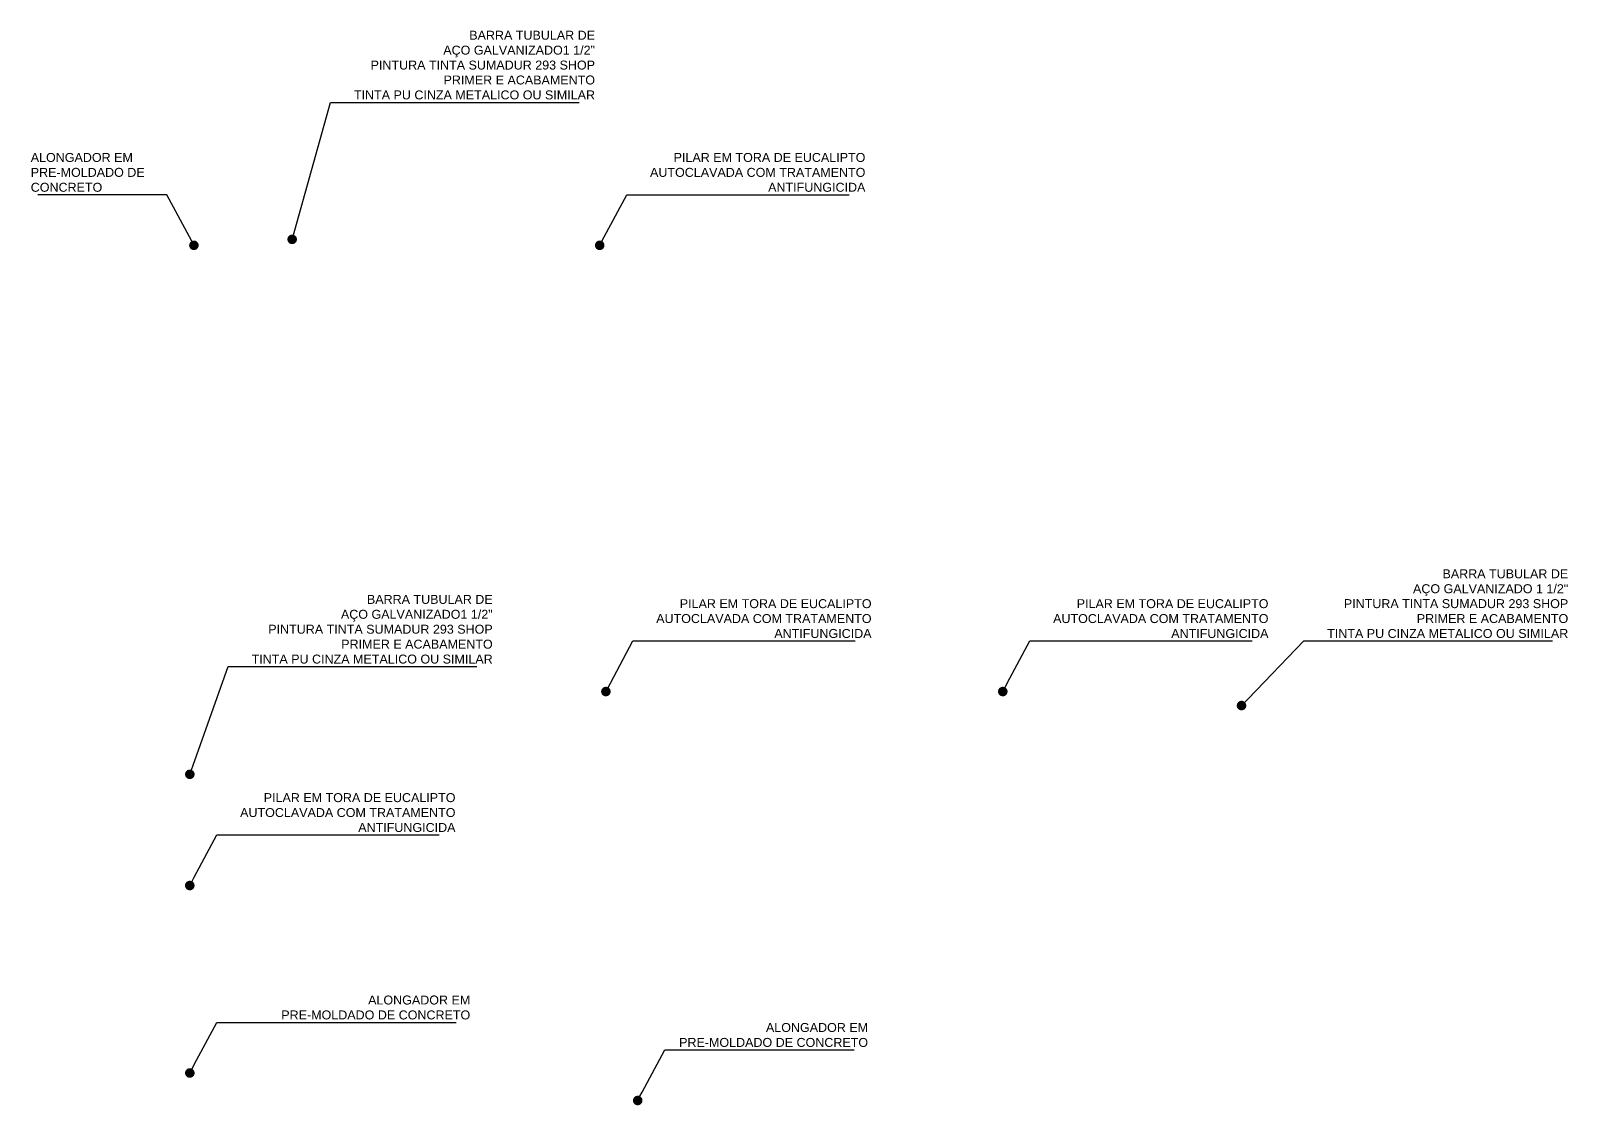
# Model space of a CAD drawing. Header units: millimetres. Extents: x 482 to 600, y -218 to -108.
# Drawn here: x 568.13 to 574.57, y -151.21 to -146.71 of the extents above; entities that cross this region are included whole.
import ezdxf
from ezdxf import colors
from ezdxf.entities.mleader import LeaderData, LeaderLine
from ezdxf.math import Vec2, Vec3

# ---------------------------------------------------------------- set-up
doc = ezdxf.new("R2010")
doc.units = ezdxf.units.MM
doc.header["$LTSCALE"] = 2.5
doc.layers.add('AN_INDICAÇAO', color=2, linetype='Continuous')
doc.styles.add('ARIAL 1-025', font='arial.ttf', dxfattribs={"height": 0.05})

# ---------------------------------------------------------------- blocks, each defined once
blk = doc.blocks.new('_Dot')
at = {"color": 0, "linetype": 'ByBlock', "lineweight": -2}
blk.add_line((-0.5, 0), (-1, 0), dxfattribs=at)
at = {"color": 0, "linetype": 'ByBlock', "const_width": 0.5}
blk.add_lwpolyline([(-0.25, 0, 1), (0.25, 0, 1)], format="xyb", close=True, dxfattribs=at)

msp = doc.modelspace()

# ---------------------------------------------------------------- leaders
at = {"layer": 'AN_INDICAÇAO'}
ml = msp.add_multileader_mtext('Standard', dxfattribs=at)
ml.set_content('BARRA TUBULAR DE\\PAÇO GALVANIZADO1 1/2"\\PPINTURA TINTA SUMADUR 293 SHOP\\PPRIMER E ACABAMENTO \\PTINTA PU CINZA METALICO OU SIMILAR', color=256, style='ARIAL 1-025')
ml.set_leader_properties(color=256, linetype='ByLayer', lineweight=-1)
ml.set_arrow_properties(name='DOT')
ml.build(insert=Vec2(0, 0))
ml.multileader.update_dxf_attribs({"text_left_attachment_type": 5, "text_right_attachment_type": 5, "dogleg_length": 0.1, "arrow_head_size": 0.04})
ctx = ml.context
ctx.base_point, ctx.char_height, ctx.arrow_head_size, ctx.landing_gap_size, ctx.plane_origin = Vec3(569.4823, -147.0092), 0.0375, 0.04, 0, Vec3(569.2693, -147.3435)
ctx.left_attachment, ctx.right_attachment, ctx.text_align_type = 5, 5, 2
notes = []
notes.append((ctx, [(0, (1, 1, 0), (569.3823, -147.0092), (1, 0), 0.1, [(0, [(569.2216, -147.5831)], 0, [])])]))
ctx.mtext.insert, ctx.mtext.alignment, ctx.mtext.line_spacing_style, ctx.mtext.flow_direction = Vec3(570.4904, -146.7092), 3, 2, 5
ml = msp.add_multileader_mtext('Standard', dxfattribs=at)
ml.set_content('ALONGADOR EM\\PPRE-MOLDADO DE\\PCONCRETO', color=256, style='ARIAL 1-025')
ml.set_leader_properties(color=256, linetype='ByLayer', lineweight=-1)
ml.set_arrow_properties(name='DOT')
ml.build(insert=Vec2(0, 0))
ml.multileader.update_dxf_attribs({"text_left_attachment_type": 5, "text_right_attachment_type": 5, "dogleg_length": 0.1, "arrow_head_size": 0.04})
ctx = ml.context
ctx.base_point, ctx.char_height, ctx.arrow_head_size, ctx.landing_gap_size, ctx.plane_origin = Vec3(568.1265, -147.3962), 0.0375, 0.04, 0, Vec3(568.8101, -147.6081)
ctx.left_attachment, ctx.right_attachment = 5, 5
notes.append((ctx, [(0, (1, 1, 0), (568.6971, -147.3962), (-1, 0), 0.1, [(0, [(568.8101, -147.6081)], 0, [])])]))
ctx.mtext.insert, ctx.mtext.line_spacing_style, ctx.mtext.flow_direction = Vec3(568.1265, -147.2212), 2, 5
ml = msp.add_multileader_mtext('Standard', dxfattribs=at)
ml.set_content('PILAR EM TORA DE EUCALIPTO\\P\\pq*;AUTOCLAVADA COM TRATAMENTO\\PANTIFUNGICIDA', color=256, style='ARIAL 1-025')
ml.set_leader_properties(color=256, linetype='ByLayer', lineweight=-1)
ml.set_arrow_properties(name='DOT')
ml.build(insert=Vec2(0, 0))
ml.multileader.update_dxf_attribs({"text_left_attachment_type": 5, "text_right_attachment_type": 5, "dogleg_length": 0.1, "arrow_head_size": 0.04})
ctx = ml.context
ctx.base_point, ctx.char_height, ctx.arrow_head_size, ctx.landing_gap_size, ctx.plane_origin = Vec3(570.7231, -147.3962), 0.0375, 0.04, 0, Vec3(570.5101, -147.6081)
ctx.left_attachment, ctx.right_attachment, ctx.text_align_type = 5, 5, 2
notes.append((ctx, [(0, (1, 1, 0), (570.6231, -147.3962), (1, 0), 0.1, [(0, [(570.5101, -147.6081)], 0, [])])]))
ctx.mtext.insert, ctx.mtext.alignment, ctx.mtext.line_spacing_style, ctx.mtext.flow_direction = Vec3(571.6231, -147.2212), 3, 2, 5
ml = msp.add_multileader_mtext('Standard', dxfattribs=at)
ml.set_content('BARRA TUBULAR DE\\PAÇO GALVANIZADO 1 1/2"\\PPINTURA TINTA SUMADUR 293 SHOP\\PPRIMER E ACABAMENTO \\PTINTA PU CINZA METALICO OU SIMILAR', color=256, style='ARIAL 1-025')
ml.set_leader_properties(color=256, linetype='ByLayer', lineweight=-1)
ml.set_arrow_properties(name='DOT')
ml.build(insert=Vec2(0, 0))
ml.multileader.update_dxf_attribs({"text_left_attachment_type": 5, "text_right_attachment_type": 5, "dogleg_length": 0.1, "arrow_head_size": 0.04})
ctx = ml.context
ctx.base_point, ctx.char_height, ctx.arrow_head_size, ctx.landing_gap_size, ctx.plane_origin = Vec3(573.5594, -149.2653), 0.0375, 0.04, 0, Vec3(573.2464, -149.2963)
ctx.left_attachment, ctx.right_attachment, ctx.text_align_type = 5, 5, 2
notes.append((ctx, [(0, (1, 1, 0), (573.4594, -149.2653), (1, 0), 0.1, [(0, [(573.1987, -149.536)], 0, [])])]))
ctx.mtext.insert, ctx.mtext.alignment, ctx.mtext.line_spacing_style, ctx.mtext.flow_direction = Vec3(574.5675, -148.9653), 3, 2, 5
ml = msp.add_multileader_mtext('Standard', dxfattribs=at)
ml.set_content('BARRA TUBULAR DE\\PAÇO GALVANIZADO1 1/2"\\PPINTURA TINTA SUMADUR 293 SHOP\\PPRIMER E ACABAMENTO \\PTINTA PU CINZA METALICO OU SIMILAR', color=256, style='ARIAL 1-025')
ml.set_leader_properties(color=256, linetype='ByLayer', lineweight=-1)
ml.set_arrow_properties(name='DOT')
ml.build(insert=Vec2(0, 0))
ml.multileader.update_dxf_attribs({"text_left_attachment_type": 5, "text_right_attachment_type": 5, "dogleg_length": 0.1, "arrow_head_size": 0.04})
ctx = ml.context
ctx.base_point, ctx.char_height, ctx.arrow_head_size, ctx.landing_gap_size, ctx.plane_origin = Vec3(569.0536, -149.3725), 0.0375, 0.04, 0, Vec3(568.8405, -149.5845)
ctx.left_attachment, ctx.right_attachment, ctx.text_align_type = 5, 5, 2
notes.append((ctx, [(0, (1, 1, 0), (568.9536, -149.3725), (1, 0), 0.1, [(0, [(568.7929, -149.8241)], 0, [])])]))
ctx.mtext.insert, ctx.mtext.alignment, ctx.mtext.line_spacing_style, ctx.mtext.flow_direction = Vec3(570.0617, -149.0725), 3, 2, 5
ml = msp.add_multileader_mtext('Standard', dxfattribs=at)
ml.set_content('PILAR EM TORA DE EUCALIPTO\\P\\pq*;AUTOCLAVADA COM TRATAMENTO\\PANTIFUNGICIDA', color=256, style='ARIAL 1-025')
ml.set_leader_properties(color=256, linetype='ByLayer', lineweight=-1)
ml.set_arrow_properties(name='DOT')
ml.build(insert=Vec2(0, 0))
ml.multileader.update_dxf_attribs({"text_left_attachment_type": 5, "text_right_attachment_type": 5, "dogleg_length": 0.1, "arrow_head_size": 0.04})
ctx = ml.context
ctx.base_point, ctx.char_height, ctx.arrow_head_size, ctx.landing_gap_size, ctx.plane_origin = Vec3(570.749, -149.2654), 0.0375, 0.04, 0, Vec3(570.536, -149.4774)
ctx.left_attachment, ctx.right_attachment, ctx.text_align_type = 5, 5, 2
notes.append((ctx, [(0, (1, 1, 0), (570.649, -149.2654), (1, 0), 0.1, [(0, [(570.536, -149.4774)], 0, [])])]))
ctx.mtext.insert, ctx.mtext.alignment, ctx.mtext.line_spacing_style, ctx.mtext.flow_direction = Vec3(571.6489, -149.0904), 3, 2, 5
ml = msp.add_multileader_mtext('Standard', dxfattribs=at)
ml.set_content('PILAR EM TORA DE EUCALIPTO\\P\\pq*;AUTOCLAVADA COM TRATAMENTO\\PANTIFUNGICIDA', color=256, style='ARIAL 1-025')
ml.set_leader_properties(color=256, linetype='ByLayer', lineweight=-1)
ml.set_arrow_properties(name='DOT')
ml.build(insert=Vec2(0, 0))
ml.multileader.update_dxf_attribs({"text_left_attachment_type": 5, "text_right_attachment_type": 5, "dogleg_length": 0.1, "arrow_head_size": 0.04})
ctx = ml.context
ctx.base_point, ctx.char_height, ctx.arrow_head_size, ctx.landing_gap_size, ctx.plane_origin = Vec3(572.4117, -149.2654), 0.0375, 0.04, 0, Vec3(572.1987, -149.4774)
ctx.left_attachment, ctx.right_attachment, ctx.text_align_type = 5, 5, 2
notes.append((ctx, [(0, (1, 1, 0), (572.3117, -149.2654), (1, 0), 0.1, [(0, [(572.1987, -149.4774)], 0, [])])]))
ctx.mtext.insert, ctx.mtext.alignment, ctx.mtext.line_spacing_style, ctx.mtext.flow_direction = Vec3(573.3117, -149.0904), 3, 2, 5
ml = msp.add_multileader_mtext('Standard', dxfattribs=at)
ml.set_content('PILAR EM TORA DE EUCALIPTO\\P\\pq*;AUTOCLAVADA COM TRATAMENTO\\PANTIFUNGICIDA', color=256, style='ARIAL 1-025')
ml.set_leader_properties(color=256, linetype='ByLayer', lineweight=-1)
ml.set_arrow_properties(name='DOT')
ml.build(insert=Vec2(0, 0))
ml.multileader.update_dxf_attribs({"text_left_attachment_type": 5, "text_right_attachment_type": 5, "dogleg_length": 0.1, "arrow_head_size": 0.04})
ctx = ml.context
ctx.base_point, ctx.char_height, ctx.arrow_head_size, ctx.landing_gap_size, ctx.plane_origin = Vec3(569.0059, -150.078), 0.0375, 0.04, 0, Vec3(568.7929, -150.2899)
ctx.left_attachment, ctx.right_attachment, ctx.text_align_type = 5, 5, 2
notes.append((ctx, [(0, (1, 1, 0), (568.9059, -150.078), (1, 0), 0.1, [(0, [(568.7929, -150.2899)], 0, [])])]))
ctx.mtext.insert, ctx.mtext.alignment, ctx.mtext.line_spacing_style, ctx.mtext.flow_direction = Vec3(569.9059, -149.903), 3, 2, 5
ml = msp.add_multileader_mtext('Standard', dxfattribs=at)
ml.set_content('ALONGADOR EM\\PPRE-MOLDADO DE CONCRETO', color=256, style='ARIAL 1-025')
ml.set_leader_properties(color=256, linetype='ByLayer', lineweight=-1)
ml.set_arrow_properties(name='DOT')
ml.build(insert=Vec2(0, 0))
ml.multileader.update_dxf_attribs({"text_left_attachment_type": 5, "text_right_attachment_type": 5, "dogleg_length": 0.1, "arrow_head_size": 0.04})
ctx = ml.context
ctx.base_point, ctx.char_height, ctx.arrow_head_size, ctx.landing_gap_size, ctx.plane_origin = Vec3(569.1824, -150.8633), 0.0375, 0.04, 0, Vec3(568.7929, -151.0753)
ctx.left_attachment, ctx.right_attachment, ctx.text_align_type = 5, 5, 2
notes.append((ctx, [(0, (1, 1, 0), (568.9059, -150.8633), (1, 0), 0.2765, [(0, [(568.7929, -151.0753)], 0, [])])]))
ctx.mtext.insert, ctx.mtext.alignment, ctx.mtext.line_spacing_style, ctx.mtext.flow_direction = Vec3(569.9677, -150.7508), 3, 2, 5
ml = msp.add_multileader_mtext('Standard', dxfattribs=at)
ml.set_content('ALONGADOR EM\\PPRE-MOLDADO DE CONCRETO', color=256, style='ARIAL 1-025')
ml.set_leader_properties(color=256, linetype='ByLayer', lineweight=-1)
ml.set_arrow_properties(name='DOT')
ml.build(insert=Vec2(0, 0))
ml.multileader.update_dxf_attribs({"text_left_attachment_type": 5, "text_right_attachment_type": 5, "dogleg_length": 0.1, "arrow_head_size": 0.04})
ctx = ml.context
ctx.base_point, ctx.char_height, ctx.arrow_head_size, ctx.landing_gap_size, ctx.plane_origin = Vec3(570.849, -150.9784), 0.0375, 0.04, 0, Vec3(570.6693, -151.1904)
ctx.left_attachment, ctx.right_attachment, ctx.text_align_type = 5, 5, 2
notes.append((ctx, [(0, (1, 1, 0), (570.7823, -150.9784), (1, 0), 0.0667, [(0, [(570.6693, -151.1904)], 0, [])])]))
ctx.mtext.insert, ctx.mtext.alignment, ctx.mtext.line_spacing_style, ctx.mtext.flow_direction = Vec3(571.6343, -150.8659), 3, 2, 5
for ctx, leaders in notes:
    for number, flags, end, landing, length, lines in leaders:
        leader = LeaderData()
        leader.index, (leader.has_last_leader_line, leader.has_dogleg_vector, leader.attachment_direction) = number, flags
        leader.last_leader_point, leader.dogleg_vector, leader.dogleg_length = Vec3(end), Vec3(landing), length
        for number, points, colour, breaks in lines:
            line = LeaderLine()
            line.index, line.vertices, line.color, line.breaks = number, Vec3.list(points), colors.encode_raw_color(colour), breaks
            leader.lines.append(line)
        ctx.leaders.append(leader)

doc.saveas('drawing.dxf')
